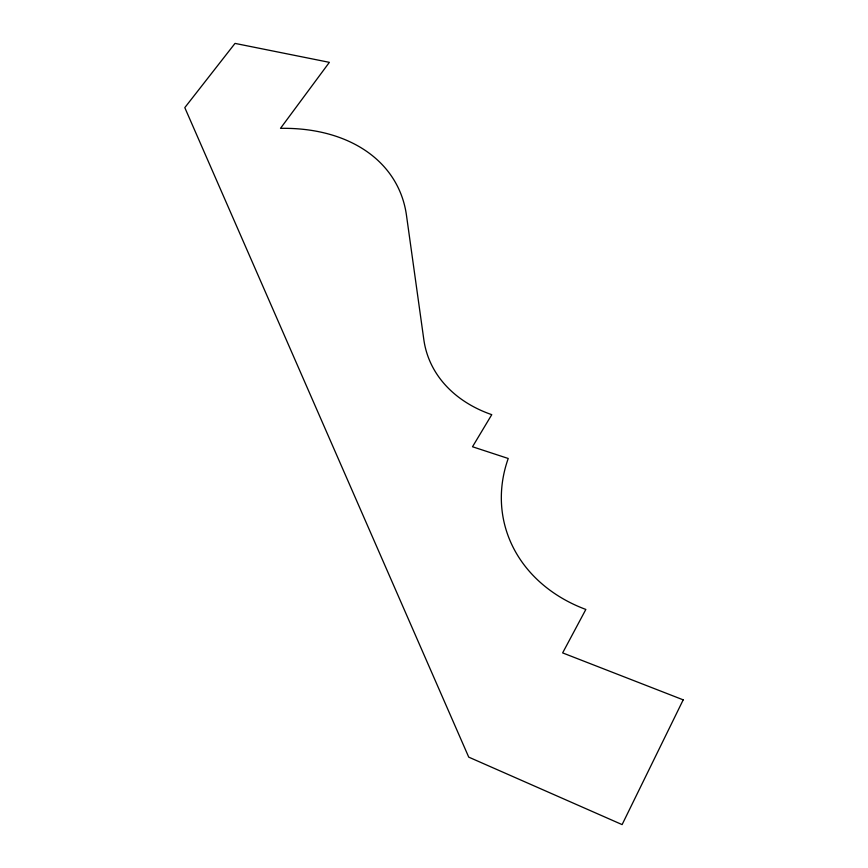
<?xml version="1.0" encoding="UTF-8"?>
<svg xmlns="http://www.w3.org/2000/svg" width="868" height="868" viewBox="0 0 868 868"><rect width="100%" height="100%" fill="white"/><g stroke="black" fill="none" stroke-linecap="round" stroke-linejoin="round"><path stroke-width="1.3" d="M683.203 699.847L622.106 824.6L468.731 757.135L184.797 107.632L235.011 43.4L329.373 62.344L280.494 128.345A187.727 129.603 -28 0 1 406.463 215.264L423.834 339.67A145.574 109.715 -17.5 0 0 491.765 414.665L472.507 446.76L508.225 458.478A159.571 131.882 -13 0 0 585.846 609.445L562.638 652.899L683.203 699.847"/></g></svg>
